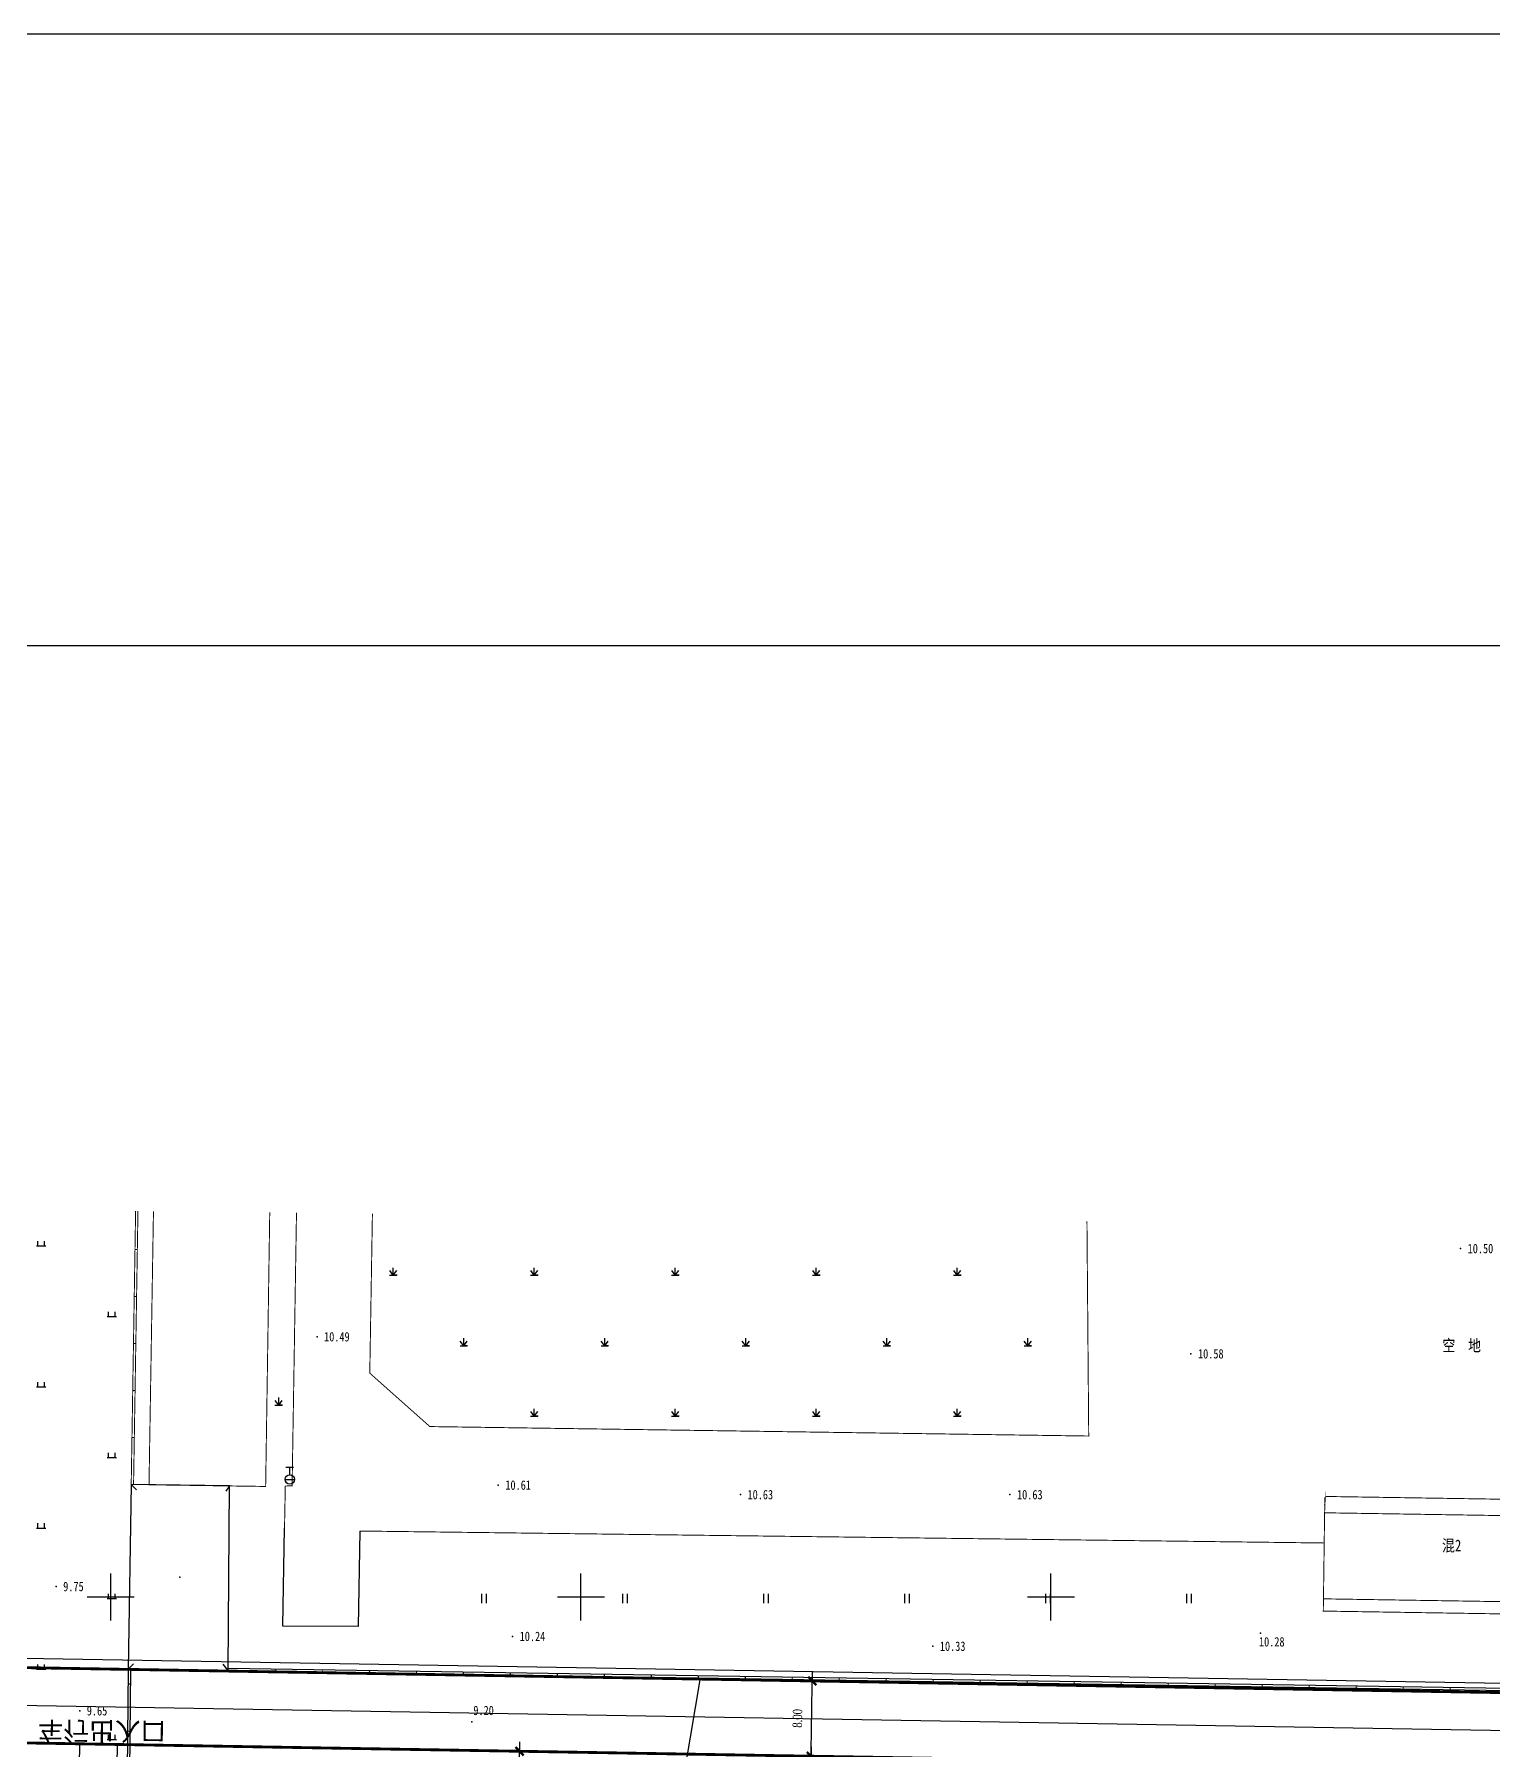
# Model space of a CAD drawing. Header units: millimetres. Extents: x -439850 to 440374, y 3556331 to 3581716.
# Drawn here: x 439927.6 to 440082.7, y 3581533.9 to 3581716.3 of the extents above; entities that cross this region are included whole.
import ezdxf
from ezdxf.enums import TextEntityAlignment as Align

# ---------------------------------------------------------------- set-up
doc = ezdxf.new("R2010")
doc.units = ezdxf.units.MM
doc.header["$LTSCALE"] = 1000
doc.header["$MEASUREMENT"] = 0
doc.linetypes.add('CENTER', pattern=[2, 1.25, -0.25, 0.25, -0.25])
for name, color, linetype in [('14中心线', 1, 'CENTER'), ('14道路红线', 7, 'Continuous'), ('18标注', 7, 'Continuous'), ('dx', 250, 'Continuous'), ('TG_SUNBUILD', 41, 'Continuous'), ('文字', 7, 'Continuous'), ('道路', 7, 'Continuous')]:
    doc.layers.add(name, color=color, linetype=linetype)
doc.styles.add('-黑体', font='simhei.ttf')
doc.styles.add('HZ', font='', dxfattribs={"width": 0.8})
doc.styles.add('坐标标注', font='times.ttf', dxfattribs={"width": 0.75})
doc.styles.get('HZ').set_extended_font_data('SimSun')
doc.dimstyles.new('FAST', dxfattribs={"dimtxt": 1, "dimasz": 0.5, "dimexe": 0.5, "dimexo": 0.5, "dimgap": 1, "dimtad": 1, "dimzin": 4, "dimdsep": 46, "dimtxsty": '坐标标注', "dimblk": '尺寸起止点', "dimcen": 1, "dimadec": 1, "dimazin": 1, "dimtfac": 1, "dimtmove": 2, "dimatfit": 3, "dimldrblk": 'ARCHTICK', "dimfxl": 1.25, "dimarcsym": 0})

# ---------------------------------------------------------------- blocks, each defined once
blk = doc.blocks.new('GC133')
for p, q in [((-0.8102439681299358, 2.588389444089591), (0.7897560318700644, 2.588389444089591)), ((-0.0102439681299358, 0.988389444089593), (-0.0102439681299358, 2.588389444089591)), ((-1.010243968129935, -0.0116105559104072), (0.9897560318700639, -0.0116105559104072))]:
    blk.add_line(p, q)
blk.add_circle((-0.0102439681299358, -0.0116105559104072), 1)
blk = doc.blocks.new('GC119')
for p, q in [((-1, 0), (1, 0)), ((-0.700000000000003, 0), (-0.700000000000003, 1)), ((0.6999999999999958, 0), (0.6999999999999958, 1))]:
    blk.add_line(p, q)
blk = doc.blocks.new('GC124')
for p, q in [((0, -0.7999999999999995), (-0.75, 0.2000000000000005)), ((0, -0.7999999999999995), (0, 0.7999999999999995)), ((0, -0.7999999999999995), (0.75, 0.2000000000000005)), ((-0.8, -0.7999999999999995), (0.75, -0.7999999999999995)), ((0.7999999999999994, -0.7999999999999995), (0, -0.7999999999999995))]:
    blk.add_line(p, q)
blk = doc.blocks.new('GC121')
for p, q in [((-0.4998742016750211, -0.6422619341673022), (-0.4998742016750211, 1.357738065832697)), ((-0.4998742016750211, -0.6422619341673022), (-0.4998742016750211, 0.857738065832698)), ((0.5001257983249792, -0.6422619341673022), (0.5001257983249792, 1.357738065832697))]:
    blk.add_line(p, q)
blk = doc.blocks.new('尺寸起止点')
for p, q in [((-2, 0), (2, 0)), ((0, -2), (0, 2))]:
    blk.add_line(p, q)
blk.add_lwpolyline([(-0.8838834764832197, -0.8838834764831631, 0.5, 0.5, 0), (0.8838834764831061, 0.8838834764832197, 0, 0, 0)], format="xyseb")
blk = doc.blocks.new('*D71')
at = {"layer": '18标注', "color": 0, "lineweight": -2, "ltscale": 0.02, "transparency": 16777216}
for p, q in [((439979.118395062, 3581528.267746405), (439979.2028943344, 3581533.267032342)), ((439979.3019160531, 3581533.765430066), (439979.7112728552, 3581533.758511008)), ((439979.2005169684, 3581527.766286943), (439979.6098737283, 3581527.759367884))]:
    blk.add_line(p, q, dxfattribs=at)
at = {"layer": 'Defpoints', "color": 0, "ltscale": 0.02, "transparency": 16777216}
for p in [(439978.8019874594, 3581533.773879995), (439979.2113442615, 3581533.766960936), (439978.7005883747, 3581527.77473687)]:
    blk.add_point(p, dxfattribs=at)
at = {"layer": '18标注', "color": 0, "lineweight": -2, "ltscale": 0.02, "transparency": 16777216, "xscale": 0.5, "yscale": 0.5, "zscale": 0.5}
for p, rotation in [((439979.2113442616, 3581533.766960935), 89.03166356674527), ((439979.1099451348, 3581527.767817812), 269.0316635667453)]:
    blk.add_blockref('尺寸起止点', p, dxfattribs=dict(at, rotation=rotation))
at = {"layer": '18标注', "color": 0, "ltscale": 0.02, "transparency": 16777216, "insert": (439977.6507666306, 3581530.792909739), "char_height": 1, "attachment_point": 5, "rotation": 89.03166356674527, "style": '坐标标注'}
blk.add_mtext('6.00', dxfattribs=at)
blk = doc.blocks.new('_ArchTick')
at = {"color": 0, "linetype": 'ByBlock', "const_width": 0.4}
blk.add_lwpolyline([(-0.5, -0.5), (0.5, 0.5)], dxfattribs=at)
blk = doc.blocks.new('*D83')
at = {"layer": '18标注', "color": 0, "lineweight": -2, "ltscale": 0.02, "transparency": 16777216}
for p, q in [((440010.1183149841, 3581527.743777648), (440010.2028142215, 3581532.743063601)), ((440010.3219268022, 3581533.241121745), (440010.7111927389, 3581533.234542271)), ((440010.2205277174, 3581527.241978605), (440010.609793654, 3581527.23539913))]:
    blk.add_line(p, q, dxfattribs=at)
at = {"layer": 'Defpoints', "color": 0, "ltscale": 0.02, "transparency": 16777216}
for p in [(440009.8219982085, 3581533.249571669), (440010.2112641452, 3581533.242992194), (440009.7205991237, 3581527.250428529)]:
    blk.add_point(p, dxfattribs=at)
at = {"layer": '18标注', "color": 0, "lineweight": -2, "ltscale": 0.02, "transparency": 16777216, "xscale": 0.5, "yscale": 0.5, "zscale": 0.5}
for p, rotation in [((440010.2112641452, 3581533.242992194), 89.03166397054078), ((440010.1098650604, 3581527.243849054), 269.0316639705407)]:
    blk.add_blockref('尺寸起止点', p, dxfattribs=dict(at, rotation=rotation))
at = {"layer": '18标注', "color": 0, "ltscale": 0.02, "transparency": 16777216, "insert": (440008.650686536, 3581530.268940978), "char_height": 1, "attachment_point": 5, "rotation": 89.03166397054078, "style": '坐标标注'}
blk.add_mtext('6.00', dxfattribs=at)
blk = doc.blocks.new('*D84')
at = {"layer": '18标注', "color": 0, "lineweight": -2, "ltscale": 0.02, "transparency": 16777216}
blk.add_line((440010.2197140745, 3581533.742920788), (440010.3380130066, 3581540.7419211), dxfattribs=at)
at = {"layer": 'Defpoints', "color": 0, "ltscale": 0.02, "transparency": 16777216}
for p in [(440010.3464629252, 3581541.241849694), (440010.3464629303, 3581541.241849694), (440010.2112641459, 3581533.242992194)]:
    blk.add_point(p, dxfattribs=at)
at = {"layer": '18标注', "color": 0, "lineweight": -2, "ltscale": 0.02, "transparency": 16777216, "xscale": 0.5, "yscale": 0.5, "zscale": 0.5}
for p, rotation in [((440010.3464629303, 3581541.241849694), 89.03166397080211), ((440010.2112641508, 3581533.242992194), 269.0316639708021)]:
    blk.add_blockref('尺寸起止点', p, dxfattribs=dict(at, rotation=rotation))
at = {"layer": '18标注', "color": 0, "ltscale": 0.02, "transparency": 16777216, "insert": (440008.7689854737, 3581537.267941298), "char_height": 1, "attachment_point": 5, "rotation": 89.0316639708021, "style": '坐标标注'}
blk.add_mtext('8.00', dxfattribs=at)

msp = doc.modelspace()

# ---------------------------------------------------------------- linework, layer by layer
at = {"layer": '14中心线', "extrusion": (0, 0, -1)}
msp.add_line((439779.9545975491, 3581541.135421864), (440145.0589526268, 3581534.964332661), dxfattribs=at)
at = {"layer": '14道路红线', "extrusion": (0, 0, -1), "const_width": 0.3}
for points in [[(-439798.7248415018, 3581544.818733629), (-440126.1070130849, 3581539.285234628)], [(-439790.7740122117, 3581536.95197796), (-440126.0162635064, 3581531.285625836)]]:
    msp.add_lwpolyline(points, dxfattribs=at)
at = {"layer": '18标注', "color": 4, "ltscale": 0.02}
msp.add_lwpolyline([(439698.1239420025, 3581173.155137408), (440374.4135912933, 3581173.155137408), (440374.4135912933, 3581716.309998549), (439698.1239420025, 3581716.309998549)], close=True, dxfattribs=at)
at = {"layer": 'dx', "color": 250, "linetype": 'Continuous'}
for p, q in [((439937.8923289823, 3581562.126120426, 14.10901292587706), (439938.4493538119, 3581561.551923855, 7.054506462938526)), ((439948.3438374293, 3581561.976988968, 14.075), (439947.9624089226, 3581561.417213551, 7.04184854795802)), ((439935.7225524425, 3581547.674194643), (439935.7225524425, 3581552.674194643)), ((439985.7225524425, 3581547.674194643), (439985.7225524425, 3581552.674194643)), ((440035.7225524425, 3581547.674194642), (440035.7225524425, 3581552.674194642)), ((439933.2225524425, 3581550.174194643), (439938.2225524425, 3581550.174194643)), ((439983.2225524425, 3581550.174194643), (439988.2225524425, 3581550.174194643)), ((440033.2225524425, 3581550.174194642), (440038.2225524425, 3581550.174194642)), ((439937.5767434559, 3581542.513301087, 11.418), (439938.1484237913, 3581543.072908053, 5.708999999999999)), ((439948.2210199664, 3581542.361419042, 14.63934835912718), (439947.6629568248, 3581543.029045899, 7.317))]:
    msp.add_line(p, q, dxfattribs=at)
at = {"layer": 'dx', "color": 250, "linetype": 'Continuous', "const_width": 0.1000000014901161, "flags": 128}
for points in [[(439698.123942006, 3581651.321028497), (440374.4135912922, 3581651.321028495), (440374.4135912908, 3581173.155137391), (439698.1239420047, 3581173.155137392)], [(440064.9023790065, 3581560.775027814), (440064.8375972172, 3581559.121286572), (440099.3810889682, 3581558.578764898), (440099.408010474, 3581559.98964672), (440099.4386721822, 3581560.043897117), (440099.452533629, 3581560.104651592), (440099.4267226686, 3581560.225242745), (440099.3892074757, 3581560.275000722), (440099.3390261557, 3581560.311947725), (440099.2803727354, 3581560.33299582), (440099.2181493186, 3581560.336385858), (440099.15755638, 3581560.321834509), (440065.1830201525, 3581560.853668544), (440065.116371616, 3581560.864905825), (440065.0725458759, 3581560.860698273), (440065.017189613, 3581560.846494522), (440064.9857986109, 3581560.83473401), (440064.9308366506, 3581560.7953959), (440064.9023790065, 3581560.775027814), (440064.8753554092, 3581560.715173918), (440064.8601657618, 3581560.681530744), (440064.8561477492, 3581560.547445362), (440064.8561494658, 3581560.54757733)], [(440099.3810889682, 3581558.578764898), (440099.2065210101, 3581549.430139975), (440064.7175910157, 3581549.97277504), (440064.8375972179, 3581559.121286627)], [(440064.7175910157, 3581549.97277504), (440099.20652101, 3581549.430139971), (440099.1860838848, 3581548.128820305), (440064.698149225, 3581548.670450665)]]:
    msp.add_lwpolyline(points, close=True, dxfattribs=at)
for points in [[(439938.3602703693, 3581591.207460078), (439937.8923289823, 3581562.126120426)], [(439938.3602703693, 3581591.207460078), (439937.8923289823, 3581562.126120426)], [(439938.6102543346, 3581591.204715024), (439938.142292399, 3581562.122098319)], [(439940.2598277144, 3581591.186601189), (439939.7858398297, 3581562.099102122), (439952.1933804796, 3581561.922060249), (439952.6293208301, 3581591.050772757)], [(439954.1995524425, 3581557.486194643), (439954.2838754917, 3581561.969083276), (439955.0081961749, 3581561.985375949), (439955.4736604174, 3581591.019539288)], [(439938.5445029889, 3581587.118439967), (439938.2945395724, 3581587.122462074)], [(439938.4640608709, 3581582.119171638), (439938.2140974544, 3581582.123193744)], [(439938.383618753, 3581577.119903308), (439938.1336553363, 3581577.123925415)], [(439938.3031766348, 3581572.120634979), (439938.0532132184, 3581572.124657085)], [(439938.222734517, 3581567.121366649), (439937.9727711004, 3581567.125388755)], [(439953.2241099802, 3581542.516112321), (439953.2202208814, 3581542.266146799)], [(439958.2234204056, 3581542.438330346), (439958.2195313068, 3581542.188364824)], [(440008.2165246595, 3581541.660510599), (440008.2126355608, 3581541.410545078)], [(440013.2158350849, 3581541.582728623), (440013.2119459862, 3581541.332763102)], [(440018.2151455103, 3581541.504946649), (440018.2112564116, 3581541.254981128)], [(440023.2144559357, 3581541.427164674), (440023.2105668369, 3581541.177199152)], [(440028.213766361, 3581541.349382699), (440028.2098772623, 3581541.099417177)], [(440033.2130767865, 3581541.271600724), (440033.2091876878, 3581541.021635203)], [(440038.2123872119, 3581541.19381875), (440038.2084981131, 3581540.943853229)], [(440043.2116976373, 3581541.116036774), (440043.2078085386, 3581540.866071254)], [(440048.2110080626, 3581541.0382548), (440048.2071189639, 3581540.788289279)], [(440053.2103184881, 3581540.960472825), (440053.2064293893, 3581540.710507304)], [(440058.2096289134, 3581540.882690851), (440058.2057398147, 3581540.632725329)], [(440063.2089393389, 3581540.804908876), (440063.2050502401, 3581540.554943355)], [(440068.2082497642, 3581540.727126901), (440068.2043606654, 3581540.47716138)], [(440073.2075601896, 3581540.649344926), (440073.2036710908, 3581540.399379405)], [(440078.2068706151, 3581540.571562952), (440078.2029815164, 3581540.32159743)], [(439937.7584947078, 3581535.890645807), (439937.5085122113, 3581535.893222305)]]:
    msp.add_lwpolyline(points, dxfattribs=at)
for points, elevation in [([(439963.5501405823, 3581590.930852095), (439963.2695524426, 3581573.967194643), (439969.6595524425, 3581568.288194643), (440039.7465524426, 3581567.282194642), (440039.5582040549, 3581590.096213528)], 13.15799999999966), ([(440064.7954856419, 3581555.910967215), (439962.2045524425, 3581557.182194643)], 10.572)]:
    msp.add_lwpolyline(points, dxfattribs=dict(at, elevation=elevation))
at = {"layer": 'dx', "color": 250, "linetype": 'Continuous', "flags": 128}
msp.add_lwpolyline([(439948.3438374293, 3581561.976988968), (439937.8923289823, 3581562.126120426), (439937.5767434559, 3581542.513301087), (439948.2210199664, 3581542.361419042)], close=True, dxfattribs=at)
at = {"layer": 'dx', "color": 250, "linetype": 'Continuous', "elevation": 10.572, "flags": 128}
msp.add_lwpolyline([(439962.2045524425, 3581557.182194643), (439962.0355524425, 3581547.022194643), (439954.0035524426, 3581547.066194643), (439954.1995524425, 3581557.486194643)], dxfattribs=at)
at = {"layer": 'dx', "color": 250, "linetype": 'Continuous', "flags": 128}
msp.add_lwpolyline([(439773.149687209, 3581479.298020926), (439789.5759708651, 3581491.898143667), (439822.6439534774, 3581538.0686155), (439827.7054405109, 3581545.329038797), (440130.1370241982, 3581540.217261079), (440128.4097480824, 3581426.520785611), (440115.7585021892, 3581411.933394337), (439785.0175585275, 3581359.53758512), (439765.3584004109, 3581376.493300859), (439765.5662744531, 3581397.896013086, -0.0416138493033392), (439773.1496872092, 3581479.298020926)], format="xyb", dxfattribs=at)
for points in [[(439937.5767434559, 3581542.513301087), (439937.3539223571, 3581520.894272512)], [(439937.5767434559, 3581542.513301087), (439937.3539223571, 3581520.894272512)], [(439937.8267259524, 3581542.510724589), (439937.6039048536, 3581520.891696015)], [(439948.2209104561, 3581542.343928774), (440115.9868406952, 3581539.733735719)], [(439948.2209104561, 3581542.343928774), (440115.9868406952, 3581539.733735719)], [(439948.2247995548, 3581542.593894295), (440115.9907297939, 3581539.983701241)], [(439963.2227308309, 3581542.36054837), (439963.2188417322, 3581542.110582849)], [(439968.2220412564, 3581542.282766396), (439968.2181521575, 3581542.032800875)], [(439973.2213516817, 3581542.204984421), (439973.2174625831, 3581541.9550189)], [(439978.2206621072, 3581542.127202447), (439978.2167730084, 3581541.877236926)], [(439983.2199725326, 3581542.049420472), (439983.2160834338, 3581541.799454951)], [(439988.2192829578, 3581541.971638497), (439988.2153938591, 3581541.721672976)], [(439993.2185933834, 3581541.893856522), (439993.2147042846, 3581541.643891001)], [(439998.2179038087, 3581541.816074548), (439998.21401471, 3581541.566109026)], [(440003.2172142341, 3581541.738292573), (440003.2133251353, 3581541.488327052)], [(439937.8100246592, 3581540.890295737), (439937.5600421627, 3581540.892872235)], [(439995.2567052852, 3581522.633476457), (439998.4570710932, 3581541.562327424)]]:
    msp.add_lwpolyline(points, dxfattribs=at)
at = {"layer": 'dx', "color": 250, "linetype": 'Continuous'}
for p in [(440079.3038727452, 3581587.217133413, 10.451), (440079.3038727452, 3581587.217133413, 10.451), (439957.6582751907, 3581577.839841627, 10.451), (439957.6582751907, 3581577.839841627, 10.451), (440050.622882386, 3581576.029076193, 10.451), (440050.622882386, 3581576.029076193, 10.451), (439976.9413888453, 3581562.068727896, 10.451), (439976.9413888453, 3581562.068727896, 10.451), (440002.704209678, 3581561.053966165, 10.451), (440002.704209678, 3581561.053966165, 10.451), (440031.3678073827, 3581561.053966165, 10.451), (440031.3678073827, 3581561.053966165, 10.451), (439929.9080131687, 3581551.284461255, 9.75), (439929.9080131687, 3581551.284461255, 9.75), (439943.056674327, 3581552.26846989), (439978.4656361922, 3581545.98544545, 10.24), (439978.4656361922, 3581545.98544545, 10.24), (440058.0206845446, 3581546.330955663, 10.282), (440058.0206845446, 3581546.330955663, 10.282), (440023.1632607841, 3581544.936743555, 10.33), (440023.1632607841, 3581544.936743555, 10.33), (439932.4178571585, 3581538.076345293, 9.648), (439932.4178571585, 3581538.076345293, 9.648), (439974.1141592559, 3581536.907614, 9.200000000000006), (439974.1141592559, 3581536.907614, 9.200000000000006)]:
    msp.add_point(p, dxfattribs=at)
at = {"layer": 'TG_SUNBUILD', "color": 4}
msp.add_lwpolyline([(439698.12394201, 3581651.321028497), (440374.4135912964, 3581651.321028494), (440374.413591294, 3581173.15513739), (439698.1239420079, 3581173.155137392)], close=True, dxfattribs=at)
at = {"layer": '道路', "color": 145, "ltscale": 0.02, "extrusion": (0, 0, -1)}
for p, q in [((439932.1285439864, 3581516.66020693), (439932.4310509022, 3581534.557653826)), ((439936.1279727379, 3581516.592607654), (439936.4304796518, 3581534.490054437))]:
    msp.add_line(p, q, dxfattribs=at)

# ---------------------------------------------------------------- block references
at = {"layer": 'dx', "color": 250, "linetype": 'Continuous', "xscale": 0.5, "yscale": 0.5, "zscale": 0.5}
for name, p in [('GC119', (439928.3251098646, 3581587.500871291)), ('GC119', (439935.8250278555, 3581580.001042855)), ('GC119', (439928.3251994194, 3581572.501124864)), ('GC124', (439953.5843037035, 3581570.977122176)), ('GC119', (439935.8251174105, 3581565.001296429)), ('GC133', (439954.758696639, 3581562.677406976)), ('GC119', (439928.3252889744, 3581557.501378437)), ('GC119', (439935.8252069654, 3581550.001550001)), ('GC121', (439975.4290956632, 3581549.831655726)), ('GC121', (439990.4288420904, 3581549.831745281)), ('GC121', (440005.4285885174, 3581549.831834836)), ('GC121', (440020.4283349445, 3581549.831924391)), ('GC121', (440035.4280813717, 3581549.832013946)), ('GC121', (440050.4278277987, 3581549.832103501)), ('GC119', (439928.3253785292, 3581542.50163201)), ('GC119', (439935.8252965202, 3581535.001803574))]:
    msp.add_blockref(name, p, dxfattribs=at)
at = {"layer": 'dx', "color": 250, "linetype": 'Continuous', "xscale": 0.5, "yscale": 0.5}
for p in [(439965.7695524425, 3581584.782194643), (439980.7695524425, 3581584.782194643), (439995.7695524426, 3581584.782194643), (440010.7695524425, 3581584.782194643), (440025.7695524426, 3581584.782194643), (439973.2695524426, 3581577.282194643), (439988.2695524426, 3581577.282194643), (440003.2695524425, 3581577.282194643), (440018.2695524426, 3581577.282194643), (440033.2695524426, 3581577.282194643), (439980.7695524425, 3581569.782194643), (439995.7695524426, 3581569.782194643), (440010.7695524425, 3581569.782194643), (440025.7695524426, 3581569.782194642)]:
    msp.add_blockref('GC124', p, dxfattribs=at)

# ---------------------------------------------------------------- texts
at = {"layer": 'dx', "color": 250, "linetype": 'Continuous', "style": 'HZ', "width": 0.8}
for s, p in [('10.50', (440080.0538630518, 3581586.717146344, 10.4508233274986)), ('10.49', (439958.4082654972, 3581577.339854557, 10.4508233274986)), ('10.58', (440051.3728726926, 3581575.529089123, 10.4508233274986)), ('10.61', (439977.6913791519, 3581561.568740826, 10.4508233274986)), ('10.63', (440003.4541999846, 3581560.553979096, 10.4508233274986)), ('10.63', (440032.1177976892, 3581560.553979096, 10.4508233274986)), ('9.75', (439930.6580034751, 3581550.784474184, 9.749835177792685)), ('10.24', (439979.2156264989, 3581545.48545838, 10.23982689442021)), ('10.33', (440023.9132510907, 3581544.436756485, 10.32982537298445)), ('10.28', (440057.8564485591, 3581544.909496121, 10.28182618441686)), ('9.65', (439933.167847465, 3581537.576358223, 9.647836902086546)), ('9.20', (439974.287426929, 3581537.612377441, 9.199844475455668))]:
    msp.add_text(s, height=0.9999830951582239, rotation=0.0003420697474519, dxfattribs=at).set_placement(p)
for s, p in [('空  地', (440079.4238979236, 3581576.962253878)), ('混2', (440078.3560146819, 3581555.653756481))]:
    msp.add_text(s, height=1.249978868947779, rotation=0.0003420697474519, dxfattribs=at).set_placement(p, align=Align.MIDDLE)
at = {"layer": '文字', "ltscale": 0.02, "style": '-黑体', "text_generation_flag": 4}
msp.add_text('车行出入口', height=1.999999999891538, rotation=359.6237938390379, dxfattribs=at).set_placement((439927.9636797863, 3581536.930641225))

# ---------------------------------------------------------------- dimensions: what is measured, and where the dimension line sits
at = {"layer": '18标注', "color": 3, "ltscale": 0.02}
for p1, p2, distance, picture, middle in [((440010.2112641458, 3581533.242992194), (440010.3464629252, 3581541.241849693), -5.105803418913227e-09, '*D84', (440008.7689854737, 3581537.267941298)), ((439978.7005883747, 3581527.774736869), (439978.8019874594, 3581533.773879994), -0.4094152717697665, '*D71', (439977.6507666306, 3581530.792909739)), ((440009.7205991237, 3581527.250428529), (440009.8219982085, 3581533.249571669), -0.3893215367187766, '*D83', (440008.650686536, 3581530.268940978))]:
    dim = msp.add_aligned_dim(p1=p1, p2=p2, distance=distance, dimstyle='FAST', dxfattribs=at)
    dim.commit()
    dim.dimension.update_dxf_attribs({"geometry": picture, "text_midpoint": middle})

doc.saveas('drawing.dxf')
